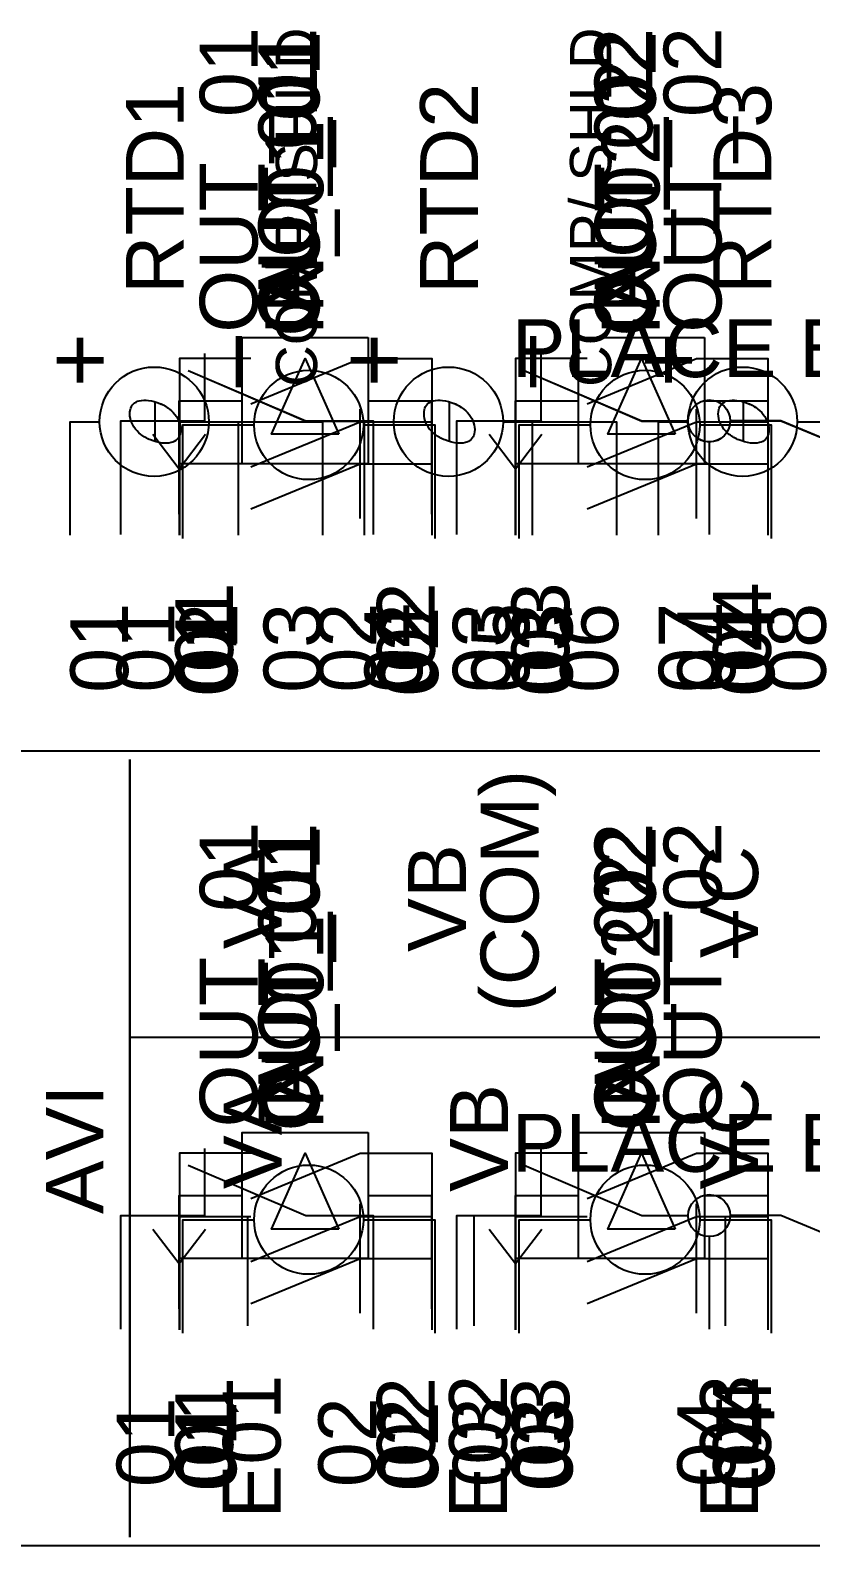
# Model space of a CAD drawing. Extents: x 0.5 to 23.7, y 0.2 to 17.2.
# Drawn here: x 9.594 to 10.523, y 3.487 to 5.289 of the extents above; entities that cross this region are included whole.
import ezdxf

# ---------------------------------------------------------------- set-up
doc = ezdxf.new("R2010")
doc.units = 0
doc.header["$MEASUREMENT"] = 0
for name, color, linetype in [('2_01__0-__EMPTY', 7, 'CONTINUOUS'), ('2_02__B-___3__DI___4__DO__', 7, 'CONTINUOUS'), ('2_03__1-___4__DI___4__DO__', 7, 'CONTINUOUS'), ('2_04__C-___4__DI___4__DO__', 7, 'CONTINUOUS'), ('2_05__6-___4__AI____4__AO', 7, 'CONTINUOUS'), ('2_06__9-___10__RTD_INPUTS', 7, 'CONTINUOUS'), ('2_07__3-___8__DI', 7, 'CONTINUOUS'), ('2_08__D-___4__DI___3__DO__', 7, 'CONTINUOUS'), ('3_01__0-__EMPTY', 7, 'CONTINUOUS'), ('3_02__B-___3__DI___4__DO__', 7, 'CONTINUOUS'), ('3_03__1-___4__DI___4__DO__', 7, 'CONTINUOUS'), ('3_04__C-___4__DI___4__DO__', 7, 'CONTINUOUS'), ('3_05__6-___4__AI____4__AO', 7, 'CONTINUOUS'), ('3_06__3-___8__DI', 7, 'CONTINUOUS'), ('3_07__D-___4__DI___3__DO__', 7, 'CONTINUOUS'), ('4_01__0-_A-__EMPTY____1__A', 7, 'CONTINUOUS'), ('4_02__B-_A-___3__DI___4__D', 7, 'CONTINUOUS'), ('4_03__1-_A-___4__DI___4__D', 7, 'CONTINUOUS'), ('4_04__C-_A-___4__DI___4__D', 7, 'CONTINUOUS'), ('4_05__6-_A-___4__AI____4__', 7, 'CONTINUOUS'), ('4_06__9-_A-___10__RTD_INPU', 7, 'CONTINUOUS'), ('4_07__3-_A-___8__DI____1__', 7, 'CONTINUOUS'), ('4_08__D-_A-___4__DI___3__D', 7, 'CONTINUOUS'), ('4_09__0-_7-__EMPTY____1__A', 7, 'CONTINUOUS'), ('4_10__B-_7-___3__DI___4__D', 7, 'CONTINUOUS'), ('4_11__1-_7-___4__DI___4__D', 7, 'CONTINUOUS'), ('4_12__C-_7-___4__DI___4__D', 7, 'CONTINUOUS'), ('4_13__6-_7-___4__AI____4__', 7, 'CONTINUOUS'), ('4_14__9-_7-___10__RTD_INPU', 7, 'CONTINUOUS'), ('4_15__3-_7-___8__DI____1__', 7, 'CONTINUOUS'), ('4_16__D-_7-___4__DI___3__D', 7, 'CONTINUOUS'), ('6_00____DWG', 7, 'CONTINUOUS')]:
    doc.layers.add(name, color=color, linetype=linetype)
doc.styles.add('ARIAL', font='arial.ttf')

msp = doc.modelspace()

# ---------------------------------------------------------------- linework, layer by layer
at = {"layer": '2_02__B-___3__DI___4__DO__'}
for points in [[(9.7717, 4.6884), (9.7717, 4.8234), (9.8568, 4.8234)], [(9.8568, 4.7697), (9.9868, 4.8234), (10.0718, 4.8234), (10.0718, 4.6884)], [(10.1716, 4.6884), (10.1716, 4.8234), (10.2567, 4.8234)], [(10.2568, 4.7697), (10.3868, 4.8234), (10.4718, 4.8234), (10.4718, 4.6884)]]:
    msp.add_lwpolyline(points, dxfattribs=at)
at = {"layer": '2_03__1-___4__DI___4__DO__'}
for points in [[(9.7717, 4.6884), (9.7717, 4.8234), (9.8568, 4.8234)], [(9.8568, 4.7697), (9.9868, 4.8234), (10.0718, 4.8234), (10.0718, 4.6884)], [(10.1716, 4.6884), (10.1716, 4.8234), (10.2567, 4.8234)], [(10.2568, 4.7697), (10.3868, 4.8234), (10.4718, 4.8234), (10.4718, 4.6884)]]:
    msp.add_lwpolyline(points, dxfattribs=at)
at = {"layer": '2_04__C-___4__DI___4__DO__'}
for points in [[(9.8568, 4.8984), (9.7717, 4.8984), (9.7717, 4.6884)], [(9.8568, 4.8448), (9.9868, 4.8984), (10.0718, 4.8984), (10.0718, 4.7734)], [(10.2567, 4.8984), (10.1716, 4.8984), (10.1716, 4.6884)], [(10.2568, 4.8448), (10.3868, 4.8984), (10.4717, 4.8984), (10.4717, 4.7734)], [(9.9867, 4.7084), (9.9867, 4.8384)], [(10.3867, 4.7084), (10.3867, 4.8384)], [(9.8568, 4.7734), (9.7717, 4.7734)], [(9.8568, 4.7198), (9.9868, 4.7734), (10.0718, 4.7734), (10.0718, 4.6884)], [(10.2567, 4.7734), (10.1716, 4.7734)], [(10.2568, 4.7198), (10.3868, 4.7734), (10.4717, 4.7734), (10.4717, 4.6884)]]:
    msp.add_lwpolyline(points, dxfattribs=at)
at = {"layer": '2_05__6-___4__AI____4__AO'}
for points in [[(9.9964, 4.9234), (9.9964, 4.7734), (9.8464, 4.7734), (9.8464, 4.9234), (9.9964, 4.9234)], [(10.3965, 4.9234), (10.3965, 4.7734), (10.2465, 4.7734), (10.2465, 4.9234), (10.3965, 4.9234)], [(9.9614, 4.8084), (9.8814, 4.8084), (9.9214, 4.8984), (9.9614, 4.8084)], [(10.3615, 4.8084), (10.2815, 4.8084), (10.3215, 4.8984), (10.3615, 4.8084)], [(9.7714, 4.7134), (9.7713, 4.8484), (9.8464, 4.8484)], [(9.9965, 4.8484), (10.0716, 4.8484), (10.0716, 4.7134)], [(10.1714, 4.7134), (10.1714, 4.8484), (10.2465, 4.8484)], [(10.3965, 4.8484), (10.4716, 4.8484), (10.4716, 4.7134)], [(9.7401, 4.8084), (9.7714, 4.7672), (9.8026, 4.8084)], [(10.1402, 4.8084), (10.1714, 4.7672), (10.2027, 4.8084)]]:
    msp.add_lwpolyline(points, dxfattribs=at)
at = {"layer": '2_06__9-___10__RTD_INPUTS'}
for points in [[(9.7133, 4.8378, -0.142809), (9.7169, 4.8445, -0.133591), (9.7238, 4.8482, -0.092808), (9.7348, 4.8487, -0.064862), (9.7484, 4.8451, -0.069413), (9.76, 4.8384, -0.080606), (9.7681, 4.8296, -0.095091), (9.7724, 4.8194, -0.105199), (9.7724, 4.8088, -0.143025), (9.7688, 4.8022, -0.13326), (9.7619, 4.7985, -0.092572), (9.751, 4.798, -0.064853), (9.7373, 4.8017, -0.069271), (9.7258, 4.8083, -0.080417), (9.7176, 4.8171, -0.095121), (9.7133, 4.8273, -0.105163)], [(10.0633, 4.8378, -0.142809), (10.0669, 4.8445, -0.133591), (10.0738, 4.8482, -0.092808), (10.0848, 4.8487, -0.064862), (10.0984, 4.8451, -0.069413), (10.11, 4.8384, -0.080606), (10.1181, 4.8296, -0.095091), (10.1224, 4.8194, -0.105199), (10.1224, 4.8088, -0.143025), (10.1188, 4.8022, -0.13326), (10.1119, 4.7985, -0.092572), (10.101, 4.798, -0.064853), (10.0873, 4.8017, -0.069271), (10.0758, 4.8083, -0.080417), (10.0676, 4.8171, -0.095121), (10.0633, 4.8273, -0.105163)], [(10.4133, 4.8378, -0.142809), (10.4169, 4.8445, -0.133591), (10.4238, 4.8482, -0.092808), (10.4348, 4.8487, -0.064862), (10.4484, 4.8451, -0.069413), (10.46, 4.8384, -0.080606), (10.4681, 4.8296, -0.095091), (10.4724, 4.8194, -0.105199), (10.4724, 4.8088, -0.143025), (10.4688, 4.8022, -0.13326), (10.4619, 4.7985, -0.092572), (10.451, 4.798, -0.064853), (10.4373, 4.8017, -0.069271), (10.4258, 4.8083, -0.080417), (10.4176, 4.8171, -0.095121), (10.4133, 4.8273, -0.105163)]]:
    msp.add_lwpolyline(points, format="xyb", close=True, dxfattribs=at)
for points in [[(9.7429, 4.7997), (9.7429, 4.847)], [(10.0929, 4.7997), (10.0929, 4.847)], [(10.4429, 4.7997), (10.4429, 4.847)], [(9.6418, 4.6884), (9.6418, 4.8234), (9.6767, 4.8234)], [(9.8067, 4.8234), (9.9418, 4.8234), (9.9418, 4.6884)], [(9.8418, 4.6884), (9.8418, 4.8234)], [(9.9918, 4.6885), (9.9918, 4.8234), (10.0268, 4.8234)], [(10.1567, 4.8234), (10.2918, 4.8234), (10.2918, 4.6885)], [(10.1918, 4.6885), (10.1918, 4.8234)], [(10.3418, 4.6884), (10.3418, 4.8234), (10.3768, 4.8234)], [(10.5067, 4.8234), (10.6418, 4.8234), (10.6418, 4.6884)]]:
    msp.add_lwpolyline(points, dxfattribs=at)
for centre in [(9.7417, 4.8234), (10.0917, 4.8234), (10.4417, 4.8234)]:
    msp.add_circle(centre, 0.065, dxfattribs=at)
at = {"layer": '2_07__3-___8__DI'}
for points in [[(9.7756, 4.6845), (9.7756, 4.8195), (9.8606, 4.8195)], [(9.9906, 4.8195), (10.0756, 4.8195), (10.0756, 4.6845)], [(10.1757, 4.6845), (10.1757, 4.8195), (10.2607, 4.8195)], [(10.3907, 4.8195), (10.4757, 4.8195), (10.4757, 4.6845)]]:
    msp.add_lwpolyline(points, dxfattribs=at)
for centre in [(9.9256, 4.8195), (10.3257, 4.8195)]:
    msp.add_circle(centre, 0.065, dxfattribs=at)
at = {"layer": '2_08__D-___4__DI___3__DO__'}
for points in [[(9.702, 4.6893), (9.702, 4.8243), (9.702, 4.8243), (9.802, 4.8243), (9.802, 4.9043)], [(10.1019, 4.6893), (10.1019, 4.8243), (10.202, 4.8243), (10.202, 4.8243), (10.202, 4.9043)], [(9.782, 4.8843), (9.922, 4.8243), (10.0021, 4.8243), (10.0021, 4.6893)], [(10.182, 4.8843), (10.322, 4.8243), (10.3771, 4.8243)], [(10.617, 4.7706), (10.487, 4.8243), (10.427, 4.8243)], [(10.402, 4.7993), (10.402, 4.6893)]]:
    msp.add_lwpolyline(points, dxfattribs=at)
msp.add_circle((10.402, 4.8243), 0.025, dxfattribs=at)
at = {"layer": '3_02__B-___3__DI___4__DO__'}
for points in [[(9.7717, 3.7434), (9.7717, 3.8784), (9.8568, 3.8784)], [(9.8568, 3.8247), (9.9868, 3.8784), (10.0718, 3.8784), (10.0718, 3.7434)], [(10.1716, 3.7434), (10.1716, 3.8784), (10.2567, 3.8784)], [(10.2568, 3.8247), (10.3868, 3.8784), (10.4718, 3.8784), (10.4718, 3.7434)]]:
    msp.add_lwpolyline(points, dxfattribs=at)
at = {"layer": '3_03__1-___4__DI___4__DO__'}
for points in [[(9.7717, 3.7434), (9.7717, 3.8784), (9.8568, 3.8784)], [(9.8568, 3.8247), (9.9868, 3.8784), (10.0718, 3.8784), (10.0718, 3.7434)], [(10.1716, 3.7434), (10.1716, 3.8784), (10.2567, 3.8784)], [(10.2568, 3.8247), (10.3868, 3.8784), (10.4718, 3.8784), (10.4718, 3.7434)]]:
    msp.add_lwpolyline(points, dxfattribs=at)
at = {"layer": '3_04__C-___4__DI___4__DO__'}
for points in [[(9.8568, 3.9534), (9.7717, 3.9534), (9.7717, 3.7434)], [(9.8568, 3.8998), (9.9868, 3.9534), (10.0718, 3.9534), (10.0718, 3.8284)], [(10.2567, 3.9534), (10.1716, 3.9534), (10.1716, 3.7434)], [(10.2568, 3.8998), (10.3868, 3.9534), (10.4717, 3.9534), (10.4717, 3.8284)], [(9.9867, 3.7634), (9.9867, 3.8934)], [(10.3867, 3.7634), (10.3867, 3.8934)], [(9.8568, 3.8284), (9.7717, 3.8284)], [(9.8568, 3.7747), (9.9868, 3.8284), (10.0718, 3.8284), (10.0718, 3.7434)], [(10.2567, 3.8284), (10.1716, 3.8284)], [(10.2568, 3.7747), (10.3868, 3.8284), (10.4717, 3.8284), (10.4717, 3.7434)]]:
    msp.add_lwpolyline(points, dxfattribs=at)
at = {"layer": '3_05__6-___4__AI____4__AO'}
for points in [[(9.9964, 3.9783), (9.9964, 3.8284), (9.8464, 3.8284), (9.8464, 3.9783), (9.9964, 3.9783)], [(10.3965, 3.9783), (10.3965, 3.8284), (10.2465, 3.8284), (10.2465, 3.9783), (10.3965, 3.9783)], [(9.9614, 3.8634), (9.8814, 3.8634), (9.9214, 3.9534), (9.9614, 3.8634)], [(10.3615, 3.8634), (10.2815, 3.8634), (10.3215, 3.9534), (10.3615, 3.8634)], [(9.7714, 3.7684), (9.7713, 3.9034), (9.8464, 3.9034)], [(9.9965, 3.9034), (10.0716, 3.9034), (10.0716, 3.7684)], [(10.1714, 3.7684), (10.1714, 3.9034), (10.2465, 3.9034)], [(10.3965, 3.9034), (10.4716, 3.9034), (10.4716, 3.7684)], [(9.7401, 3.8634), (9.7714, 3.8222), (9.8026, 3.8634)], [(10.1402, 3.8634), (10.1714, 3.8222), (10.2027, 3.8634)]]:
    msp.add_lwpolyline(points, dxfattribs=at)
at = {"layer": '3_06__3-___8__DI'}
for points in [[(9.7756, 3.7395), (9.7756, 3.8745), (9.8606, 3.8745)], [(9.9906, 3.8745), (10.0756, 3.8745), (10.0756, 3.7395)], [(10.1757, 3.7395), (10.1757, 3.8745), (10.2607, 3.8745)], [(10.3907, 3.8745), (10.4757, 3.8745), (10.4757, 3.7395)]]:
    msp.add_lwpolyline(points, dxfattribs=at)
for centre in [(9.9256, 3.8745), (10.3257, 3.8745)]:
    msp.add_circle(centre, 0.065, dxfattribs=at)
at = {"layer": '3_07__D-___4__DI___3__DO__'}
for points in [[(9.702, 3.7443), (9.702, 3.8793), (9.702, 3.8793), (9.802, 3.8793), (9.802, 3.9593)], [(10.1019, 3.7443), (10.1019, 3.8793), (10.202, 3.8793), (10.202, 3.8793), (10.202, 3.9593)], [(9.782, 3.9393), (9.922, 3.8793), (10.0021, 3.8793), (10.0021, 3.7443)], [(10.182, 3.9393), (10.322, 3.8793), (10.3771, 3.8793)], [(10.617, 3.8256), (10.487, 3.8793), (10.427, 3.8793)], [(10.402, 3.8543), (10.402, 3.7443)]]:
    msp.add_lwpolyline(points, dxfattribs=at)
msp.add_circle((10.402, 3.8793), 0.025, dxfattribs=at)
at = {"layer": '4_02__B-_A-___3__DI___4__D'}
for points in [[(9.7717, 4.6884), (9.7717, 4.8234), (9.8568, 4.8234)], [(9.8568, 4.7697), (9.9868, 4.8234), (10.0718, 4.8234), (10.0718, 4.6884)], [(10.1716, 4.6884), (10.1716, 4.8234), (10.2567, 4.8234)], [(10.2568, 4.7697), (10.3868, 4.8234), (10.4718, 4.8234), (10.4718, 4.6884)]]:
    msp.add_lwpolyline(points, dxfattribs=at)
at = {"layer": '4_03__1-_A-___4__DI___4__D'}
for points in [[(9.7717, 4.6884), (9.7717, 4.8234), (9.8568, 4.8234)], [(9.8568, 4.7697), (9.9868, 4.8234), (10.0718, 4.8234), (10.0718, 4.6884)], [(10.1716, 4.6884), (10.1716, 4.8234), (10.2567, 4.8234)], [(10.2568, 4.7697), (10.3868, 4.8234), (10.4718, 4.8234), (10.4718, 4.6884)]]:
    msp.add_lwpolyline(points, dxfattribs=at)
at = {"layer": '4_04__C-_A-___4__DI___4__D'}
for points in [[(9.8568, 4.8984), (9.7717, 4.8984), (9.7717, 4.6884)], [(9.8568, 4.8448), (9.9868, 4.8984), (10.0718, 4.8984), (10.0718, 4.7734)], [(10.2567, 4.8984), (10.1716, 4.8984), (10.1716, 4.6884)], [(10.2568, 4.8448), (10.3868, 4.8984), (10.4717, 4.8984), (10.4717, 4.7734)], [(9.9867, 4.7084), (9.9867, 4.8384)], [(10.3867, 4.7084), (10.3867, 4.8384)], [(9.8568, 4.7734), (9.7717, 4.7734)], [(9.8568, 4.7197), (9.9868, 4.7734), (10.0718, 4.7734), (10.0718, 4.6884)], [(10.2567, 4.7734), (10.1716, 4.7734)], [(10.2568, 4.7197), (10.3868, 4.7734), (10.4717, 4.7734), (10.4717, 4.6884)]]:
    msp.add_lwpolyline(points, dxfattribs=at)
at = {"layer": '4_05__6-_A-___4__AI____4__'}
for points in [[(9.9964, 4.9234), (9.9964, 4.7734), (9.8464, 4.7734), (9.8464, 4.9234), (9.9964, 4.9234)], [(10.3965, 4.9234), (10.3965, 4.7734), (10.2465, 4.7734), (10.2465, 4.9234), (10.3965, 4.9234)], [(9.9614, 4.8084), (9.8814, 4.8084), (9.9214, 4.8984), (9.9614, 4.8084)], [(10.3615, 4.8084), (10.2815, 4.8084), (10.3215, 4.8984), (10.3615, 4.8084)], [(9.7714, 4.7134), (9.7713, 4.8484), (9.8464, 4.8484)], [(9.9965, 4.8484), (10.0716, 4.8484), (10.0716, 4.7134)], [(10.1714, 4.7134), (10.1714, 4.8484), (10.2465, 4.8484)], [(10.3965, 4.8484), (10.4716, 4.8484), (10.4716, 4.7134)], [(9.7401, 4.8084), (9.7714, 4.7672), (9.8026, 4.8084)], [(10.1402, 4.8084), (10.1714, 4.7672), (10.2027, 4.8084)]]:
    msp.add_lwpolyline(points, dxfattribs=at)
at = {"layer": '4_06__9-_A-___10__RTD_INPU'}
for points in [[(9.7133, 4.8378, -0.142809), (9.7169, 4.8445, -0.133591), (9.7238, 4.8482, -0.092808), (9.7348, 4.8487, -0.064862), (9.7484, 4.845, -0.069413), (9.76, 4.8384, -0.080606), (9.7681, 4.8296, -0.095091), (9.7724, 4.8194, -0.105199), (9.7724, 4.8088, -0.143025), (9.7688, 4.8022, -0.13326), (9.7619, 4.7985, -0.092572), (9.751, 4.798, -0.064853), (9.7373, 4.8017, -0.069271), (9.7258, 4.8083, -0.080417), (9.7176, 4.8171, -0.095121), (9.7133, 4.8273, -0.105163)], [(10.0633, 4.8378, -0.142809), (10.0669, 4.8445, -0.133591), (10.0738, 4.8482, -0.092808), (10.0848, 4.8487, -0.064862), (10.0984, 4.845, -0.069413), (10.11, 4.8384, -0.080606), (10.1181, 4.8296, -0.095091), (10.1224, 4.8194, -0.105199), (10.1224, 4.8088, -0.143025), (10.1188, 4.8022, -0.13326), (10.1119, 4.7985, -0.092572), (10.101, 4.798, -0.064853), (10.0873, 4.8017, -0.069271), (10.0758, 4.8083, -0.080417), (10.0676, 4.8171, -0.095121), (10.0633, 4.8273, -0.105163)], [(10.4133, 4.8378, -0.142809), (10.4169, 4.8445, -0.133591), (10.4238, 4.8482, -0.092808), (10.4348, 4.8487, -0.064862), (10.4484, 4.845, -0.069413), (10.46, 4.8384, -0.080606), (10.4681, 4.8296, -0.095091), (10.4724, 4.8194, -0.105199), (10.4724, 4.8088, -0.143025), (10.4688, 4.8022, -0.13326), (10.4619, 4.7985, -0.092572), (10.451, 4.798, -0.064853), (10.4373, 4.8017, -0.069271), (10.4258, 4.8083, -0.080417), (10.4176, 4.8171, -0.095121), (10.4133, 4.8273, -0.105163)]]:
    msp.add_lwpolyline(points, format="xyb", close=True, dxfattribs=at)
for points in [[(9.7429, 4.7997), (9.7429, 4.847)], [(10.0929, 4.7997), (10.0929, 4.847)], [(10.4429, 4.7997), (10.4429, 4.847)], [(9.6418, 4.6884), (9.6418, 4.8234), (9.6767, 4.8234)], [(9.8067, 4.8234), (9.9418, 4.8234), (9.9418, 4.6884)], [(9.8418, 4.6884), (9.8418, 4.8234)], [(9.9918, 4.6885), (9.9918, 4.8234), (10.0268, 4.8234)], [(10.1567, 4.8234), (10.2918, 4.8234), (10.2918, 4.6885)], [(10.1918, 4.6885), (10.1918, 4.8234)], [(10.3418, 4.6884), (10.3418, 4.8234), (10.3768, 4.8234)], [(10.5067, 4.8234), (10.6418, 4.8234), (10.6418, 4.6884)]]:
    msp.add_lwpolyline(points, dxfattribs=at)
for centre in [(9.7417, 4.8234), (10.0917, 4.8234), (10.4417, 4.8234)]:
    msp.add_circle(centre, 0.065, dxfattribs=at)
at = {"layer": '4_07__3-_A-___8__DI____1__'}
for points in [[(9.7756, 4.6845), (9.7756, 4.8195), (9.8606, 4.8195)], [(9.9906, 4.8195), (10.0756, 4.8195), (10.0756, 4.6845)], [(10.1757, 4.6845), (10.1757, 4.8195), (10.2607, 4.8195)], [(10.3907, 4.8195), (10.4757, 4.8195), (10.4757, 4.6845)]]:
    msp.add_lwpolyline(points, dxfattribs=at)
for centre in [(9.9256, 4.8195), (10.3257, 4.8195)]:
    msp.add_circle(centre, 0.065, dxfattribs=at)
at = {"layer": '4_08__D-_A-___4__DI___3__D'}
for points in [[(9.702, 4.6892), (9.702, 4.8243), (9.702, 4.8243), (9.802, 4.8243), (9.802, 4.9043)], [(10.1019, 4.6892), (10.1019, 4.8243), (10.202, 4.8243), (10.202, 4.8243), (10.202, 4.9043)], [(9.782, 4.8843), (9.922, 4.8243), (10.0021, 4.8243), (10.0021, 4.6893)], [(10.182, 4.8843), (10.322, 4.8243), (10.3771, 4.8243)], [(10.617, 4.7706), (10.487, 4.8243), (10.427, 4.8243)], [(10.402, 4.7993), (10.402, 4.6893)]]:
    msp.add_lwpolyline(points, dxfattribs=at)
msp.add_circle((10.402, 4.8243), 0.025, dxfattribs=at)
at = {"layer": '4_09__0-_7-__EMPTY____1__A'}
for points in [[(9.7129, 3.4968), (9.7129, 4.4218)], [(9.7129, 4.0914), (11.1171, 4.0914)], [(9.8532, 3.7484), (9.8532, 3.8784)], [(10.1225, 3.7484), (10.1225, 3.8784)], [(10.4212, 3.7484), (10.4212, 3.8784)]]:
    msp.add_lwpolyline(points, dxfattribs=at)
at = {"layer": '4_10__B-_7-___3__DI___4__D'}
for points in [[(9.7717, 4.6884), (9.7717, 4.8234), (9.8568, 4.8234)], [(9.8568, 4.7697), (9.9868, 4.8234), (10.0718, 4.8234), (10.0718, 4.6884)], [(10.1716, 4.6884), (10.1716, 4.8234), (10.2567, 4.8234)], [(10.2568, 4.7697), (10.3868, 4.8234), (10.4718, 4.8234), (10.4718, 4.6884)], [(9.7129, 3.4968), (9.7129, 4.4218)], [(9.7129, 4.0914), (11.1171, 4.0914)], [(9.8532, 3.7484), (9.8532, 3.8784)], [(10.1225, 3.7484), (10.1225, 3.8784)], [(10.4212, 3.7484), (10.4212, 3.8784)]]:
    msp.add_lwpolyline(points, dxfattribs=at)
at = {"layer": '4_11__1-_7-___4__DI___4__D'}
for points in [[(9.7717, 4.6884), (9.7717, 4.8234), (9.8568, 4.8234)], [(9.8568, 4.7697), (9.9868, 4.8234), (10.0718, 4.8234), (10.0718, 4.6884)], [(10.1716, 4.6884), (10.1716, 4.8234), (10.2567, 4.8234)], [(10.2568, 4.7697), (10.3868, 4.8234), (10.4718, 4.8234), (10.4718, 4.6884)], [(9.7129, 3.4968), (9.7129, 4.4218)], [(9.7129, 4.0914), (11.1171, 4.0914)], [(9.8532, 3.7484), (9.8532, 3.8784)], [(10.1225, 3.7484), (10.1225, 3.8784)], [(10.4212, 3.7484), (10.4212, 3.8784)]]:
    msp.add_lwpolyline(points, dxfattribs=at)
at = {"layer": '4_12__C-_7-___4__DI___4__D'}
for points in [[(9.8568, 4.8984), (9.7717, 4.8984), (9.7717, 4.6884)], [(9.8568, 4.8448), (9.9868, 4.8984), (10.0718, 4.8984), (10.0718, 4.7734)], [(10.2567, 4.8984), (10.1716, 4.8984), (10.1716, 4.6884)], [(10.2568, 4.8448), (10.3868, 4.8984), (10.4717, 4.8984), (10.4717, 4.7734)], [(9.9867, 4.7084), (9.9867, 4.8384)], [(10.3867, 4.7084), (10.3867, 4.8384)], [(9.8568, 4.7734), (9.7717, 4.7734)], [(9.8568, 4.7198), (9.9868, 4.7734), (10.0718, 4.7734), (10.0718, 4.6884)], [(10.2567, 4.7734), (10.1716, 4.7734)], [(10.2568, 4.7198), (10.3868, 4.7734), (10.4717, 4.7734), (10.4717, 4.6884)], [(9.713, 3.4968), (9.713, 4.4218)], [(9.713, 4.0914), (11.1171, 4.0914)], [(9.8532, 3.7484), (9.8532, 3.8784)], [(10.1225, 3.7484), (10.1225, 3.8784)], [(10.4212, 3.7484), (10.4212, 3.8784)]]:
    msp.add_lwpolyline(points, dxfattribs=at)
at = {"layer": '4_13__6-_7-___4__AI____4__'}
for points in [[(9.9964, 4.9234), (9.9964, 4.7734), (9.8464, 4.7734), (9.8464, 4.9234), (9.9964, 4.9234)], [(10.3965, 4.9234), (10.3965, 4.7734), (10.2465, 4.7734), (10.2465, 4.9234), (10.3965, 4.9234)], [(9.9614, 4.8084), (9.8814, 4.8084), (9.9214, 4.8984), (9.9614, 4.8084)], [(10.3615, 4.8084), (10.2815, 4.8084), (10.3215, 4.8984), (10.3615, 4.8084)], [(9.7714, 4.7134), (9.7713, 4.8484), (9.8464, 4.8484)], [(9.9965, 4.8484), (10.0716, 4.8484), (10.0716, 4.7134)], [(10.1714, 4.7134), (10.1714, 4.8484), (10.2465, 4.8484)], [(10.3965, 4.8484), (10.4716, 4.8484), (10.4716, 4.7134)], [(9.7401, 4.8084), (9.7714, 4.7672), (9.8026, 4.8084)], [(10.1402, 4.8084), (10.1714, 4.7672), (10.2027, 4.8084)], [(9.7129, 3.4968), (9.7129, 4.4218)], [(9.7129, 4.0914), (11.1171, 4.0914)], [(9.8532, 3.7484), (9.8532, 3.8784)], [(10.1225, 3.7484), (10.1225, 3.8784)], [(10.4212, 3.7484), (10.4212, 3.8784)]]:
    msp.add_lwpolyline(points, dxfattribs=at)
at = {"layer": '4_14__9-_7-___10__RTD_INPU'}
for points in [[(9.7133, 4.8378, -0.142809), (9.7169, 4.8445, -0.133591), (9.7238, 4.8482, -0.092808), (9.7348, 4.8487, -0.064862), (9.7484, 4.8451, -0.069413), (9.76, 4.8384, -0.080606), (9.7681, 4.8296, -0.095091), (9.7724, 4.8194, -0.105199), (9.7724, 4.8088, -0.143025), (9.7688, 4.8022, -0.13326), (9.7619, 4.7985, -0.092572), (9.751, 4.798, -0.064853), (9.7373, 4.8017, -0.069271), (9.7258, 4.8083, -0.080417), (9.7176, 4.8171, -0.095121), (9.7133, 4.8273, -0.105163)], [(10.0633, 4.8378, -0.142809), (10.0669, 4.8445, -0.133591), (10.0738, 4.8482, -0.092808), (10.0848, 4.8487, -0.064862), (10.0984, 4.8451, -0.069413), (10.11, 4.8384, -0.080606), (10.1181, 4.8296, -0.095091), (10.1224, 4.8194, -0.105199), (10.1224, 4.8088, -0.143025), (10.1188, 4.8022, -0.13326), (10.1119, 4.7985, -0.092572), (10.101, 4.798, -0.064853), (10.0873, 4.8017, -0.069271), (10.0758, 4.8083, -0.080417), (10.0676, 4.8171, -0.095121), (10.0633, 4.8273, -0.105163)], [(10.4133, 4.8378, -0.142809), (10.4169, 4.8445, -0.133591), (10.4238, 4.8482, -0.092808), (10.4348, 4.8487, -0.064862), (10.4484, 4.8451, -0.069413), (10.46, 4.8384, -0.080606), (10.4681, 4.8296, -0.095091), (10.4724, 4.8194, -0.105199), (10.4724, 4.8088, -0.143025), (10.4688, 4.8022, -0.13326), (10.4619, 4.7985, -0.092572), (10.451, 4.798, -0.064853), (10.4373, 4.8017, -0.069271), (10.4258, 4.8083, -0.080417), (10.4176, 4.8171, -0.095121), (10.4133, 4.8273, -0.105163)]]:
    msp.add_lwpolyline(points, format="xyb", close=True, dxfattribs=at)
for points in [[(9.7429, 4.7997), (9.7429, 4.847)], [(10.0929, 4.7997), (10.0929, 4.847)], [(10.4429, 4.7997), (10.4429, 4.847)], [(9.6418, 4.6884), (9.6418, 4.8234), (9.6767, 4.8234)], [(9.8067, 4.8234), (9.9418, 4.8234), (9.9418, 4.6884)], [(9.8418, 4.6884), (9.8418, 4.8234)], [(9.9918, 4.6885), (9.9918, 4.8234), (10.0268, 4.8234)], [(10.1567, 4.8234), (10.2918, 4.8234), (10.2918, 4.6885)], [(10.1918, 4.6885), (10.1918, 4.8234)], [(10.3418, 4.6884), (10.3418, 4.8234), (10.3768, 4.8234)], [(10.5067, 4.8234), (10.6418, 4.8234), (10.6418, 4.6884)], [(9.713, 3.4968), (9.713, 4.4218)], [(9.713, 4.0914), (11.1171, 4.0914)], [(9.8532, 3.7484), (9.8532, 3.8784)], [(10.1225, 3.7484), (10.1225, 3.8784)], [(10.4212, 3.7484), (10.4212, 3.8784)]]:
    msp.add_lwpolyline(points, dxfattribs=at)
for centre in [(9.7417, 4.8234), (10.0917, 4.8234), (10.4417, 4.8234)]:
    msp.add_circle(centre, 0.065, dxfattribs=at)
at = {"layer": '4_15__3-_7-___8__DI____1__'}
for points in [[(9.7756, 4.6845), (9.7756, 4.8195), (9.8606, 4.8195)], [(9.9906, 4.8195), (10.0756, 4.8195), (10.0756, 4.6845)], [(10.1757, 4.6845), (10.1757, 4.8195), (10.2607, 4.8195)], [(10.3907, 4.8195), (10.4757, 4.8195), (10.4757, 4.6845)], [(9.7129, 3.4968), (9.7129, 4.4218)], [(9.7129, 4.0914), (11.1171, 4.0914)], [(9.8532, 3.7484), (9.8532, 3.8784)], [(10.1225, 3.7484), (10.1225, 3.8784)], [(10.4212, 3.7484), (10.4212, 3.8784)]]:
    msp.add_lwpolyline(points, dxfattribs=at)
for centre in [(9.9256, 4.8195), (10.3257, 4.8195)]:
    msp.add_circle(centre, 0.065, dxfattribs=at)
at = {"layer": '4_16__D-_7-___4__DI___3__D'}
for points in [[(9.702, 4.6892), (9.702, 4.8243), (9.702, 4.8243), (9.802, 4.8243), (9.802, 4.9042)], [(10.1019, 4.6892), (10.1019, 4.8243), (10.202, 4.8243), (10.202, 4.8242), (10.202, 4.9042)], [(9.782, 4.8843), (9.922, 4.8242), (10.0021, 4.8242), (10.0021, 4.6893)], [(10.182, 4.8843), (10.322, 4.8242), (10.3771, 4.8242)], [(10.617, 4.7706), (10.487, 4.8242), (10.427, 4.8242)], [(10.402, 4.7993), (10.402, 4.6893)], [(9.7129, 3.4968), (9.7129, 4.4218)], [(9.7129, 4.0914), (11.1171, 4.0914)], [(9.8532, 3.7484), (9.8532, 3.8784)], [(10.1225, 3.7484), (10.1225, 3.8784)], [(10.4212, 3.7484), (10.4212, 3.8784)]]:
    msp.add_lwpolyline(points, dxfattribs=at)
msp.add_circle((10.402, 4.8242), 0.025, dxfattribs=at)
at = {"layer": '6_00____DWG'}
for points in [[(13.2659, 4.4318), (9.396, 4.4318)], [(13.2659, 3.4868), (9.396, 3.4868)]]:
    msp.add_lwpolyline(points, dxfattribs=at)

# ---------------------------------------------------------------- texts
at = {"layer": '2_01__0-__EMPTY', "style": 'ARIAL'}
msp.add_text('PLACE EXPANSION CARD LABEL HERE', height=0.068833, dxfattribs=at).set_placement((10.1669, 4.8764))
at = {"layer": '2_02__B-___3__DI___4__DO__', "style": 'ARIAL'}
for s, p in [('OUT_01', (9.9344, 4.9284)), ('OUT_02', (10.3344, 4.9284)), ('01', (9.8355, 4.5005)), ('02', (10.0755, 4.5005)), ('03', (10.2355, 4.5005)), ('04', (10.4755, 4.5005))]:
    msp.add_text(s, height=0.06883, rotation=90, dxfattribs=at).set_placement(p)
at = {"layer": '2_03__1-___4__DI___4__DO__', "style": 'ARIAL'}
for s, p in [('OUT_01', (9.9344, 4.9284)), ('OUT_02', (10.3344, 4.9284)), ('01', (9.8355, 4.5005)), ('02', (10.0755, 4.5005)), ('03', (10.2355, 4.5005)), ('04', (10.4755, 4.5005))]:
    msp.add_text(s, height=0.06883, rotation=90, dxfattribs=at).set_placement(p)
at = {"layer": '2_04__C-___4__DI___4__DO__', "style": 'ARIAL'}
for s, p in [('OUT_01', (9.9384, 4.9246)), ('OUT_02', (10.3384, 4.9246)), ('01', (9.8395, 4.4967)), ('02', (10.0795, 4.4967)), ('03', (10.2395, 4.4967)), ('04', (10.4795, 4.4967))]:
    msp.add_text(s, height=0.06883, rotation=90, dxfattribs=at).set_placement(p)
at = {"layer": '2_05__6-___4__AI____4__AO', "style": 'ARIAL'}
for s, p in [('AO_01', (9.9345, 4.9542)), ('AO_02', (10.3344, 4.9542)), ('01', (9.8355, 4.5254)), ('02', (10.0755, 4.5254)), ('03', (10.2355, 4.5254)), ('04', (10.4755, 4.5254))]:
    msp.add_text(s, height=0.06883, rotation=90, dxfattribs=at).set_placement(p)
at = {"layer": '2_06__9-___10__RTD_INPUTS', "style": 'ARIAL'}
for s, height, p in [('COMP/ SHLD', 0.04917, (9.9355, 4.8647)), ('COMP/ SHLD', 0.04917, (10.2855, 4.8647)), ('RTD1', 0.06883, (9.7769, 4.9752)), ('RTD2', 0.06883, (10.1269, 4.9752)), ('RTD3', 0.06883, (10.4758, 4.9752)), ('+', 0.0787, (9.6915, 4.8644)), ('–', 0.0787, (9.8715, 4.8642)), ('+', 0.0787, (10.0415, 4.8644)), ('–', 0.0787, (10.2215, 4.8642)), ('+', 0.0787, (10.3915, 4.8644)), ('01', 0.06883, (9.7107, 4.501)), ('02', 0.06883, (9.8407, 4.501)), ('03', 0.06883, (9.9407, 4.501)), ('04', 0.06883, (10.0607, 4.501)), ('05', 0.06883, (10.188, 4.501)), ('06', 0.06883, (10.2936, 4.501)), ('07', 0.06883, (10.4107, 4.501)), ('08', 0.06883, (10.5407, 4.501))]:
    msp.add_text(s, height=height, rotation=90, dxfattribs=at).set_placement(p)
at = {"layer": '2_07__3-___8__DI', "style": 'ARIAL'}
for s, p in [('IN_01', (9.9429, 4.9254)), ('IN_02', (10.3429, 4.9254)), ('01', (9.8394, 4.4966)), ('02', (10.0794, 4.4966)), ('03', (10.2393, 4.4966)), ('04', (10.4794, 4.4966))]:
    msp.add_text(s, height=0.06883, rotation=90, dxfattribs=at).set_placement(p)
at = {"layer": '2_08__D-___4__DI___3__DO__', "style": 'ARIAL'}
for s, p in [('OUT_01', (9.8647, 4.9292)), ('OUT_02', (10.4166, 4.9292)), ('01', (9.7658, 4.5013)), ('02', (10.0058, 4.5013)), ('03', (10.1658, 4.5013)), ('04', (10.4329, 4.5013))]:
    msp.add_text(s, height=0.06883, rotation=90, dxfattribs=at).set_placement(p)
at = {"layer": '3_01__0-__EMPTY', "style": 'ARIAL'}
msp.add_text('PLACE EXPANSION CARD LABEL HERE', height=0.068833, dxfattribs=at).set_placement((10.1669, 3.9314))
at = {"layer": '3_02__B-___3__DI___4__DO__', "style": 'ARIAL'}
for s, p in [('OUT_01', (9.9344, 3.9833)), ('OUT_02', (10.3344, 3.9833)), ('03', (10.2355, 3.5555)), ('04', (10.4755, 3.5555)), ('01', (9.8355, 3.5555)), ('02', (10.0755, 3.5555))]:
    msp.add_text(s, height=0.06883, rotation=90, dxfattribs=at).set_placement(p)
at = {"layer": '3_03__1-___4__DI___4__DO__', "style": 'ARIAL'}
for s, p in [('OUT_01', (9.9344, 3.9833)), ('OUT_02', (10.3344, 3.9833)), ('03', (10.2355, 3.5555)), ('04', (10.4755, 3.5555)), ('01', (9.8355, 3.5555)), ('02', (10.0755, 3.5555))]:
    msp.add_text(s, height=0.06883, rotation=90, dxfattribs=at).set_placement(p)
at = {"layer": '3_04__C-___4__DI___4__DO__', "style": 'ARIAL'}
for s, p in [('OUT_01', (9.9384, 3.9795)), ('OUT_02', (10.3384, 3.9795)), ('01', (9.8395, 3.5517)), ('02', (10.0795, 3.5517)), ('03', (10.2395, 3.5517)), ('04', (10.4795, 3.5517))]:
    msp.add_text(s, height=0.06883, rotation=90, dxfattribs=at).set_placement(p)
at = {"layer": '3_05__6-___4__AI____4__AO', "style": 'ARIAL'}
for s, p in [('AO_01', (9.9345, 4.0092)), ('AO_02', (10.3344, 4.0092)), ('01', (9.8355, 3.5804)), ('02', (10.0755, 3.5804)), ('03', (10.2355, 3.5804)), ('04', (10.4755, 3.5804))]:
    msp.add_text(s, height=0.06883, rotation=90, dxfattribs=at).set_placement(p)
at = {"layer": '3_06__3-___8__DI', "style": 'ARIAL'}
for s, p in [('IN_01', (9.9429, 3.9804)), ('IN_02', (10.3429, 3.9804)), ('01', (9.8394, 3.5515)), ('02', (10.0794, 3.5515)), ('03', (10.2393, 3.5515)), ('04', (10.4794, 3.5515))]:
    msp.add_text(s, height=0.06883, rotation=90, dxfattribs=at).set_placement(p)
at = {"layer": '3_07__D-___4__DI___3__DO__', "style": 'ARIAL'}
for s, p in [('OUT_01', (9.8647, 3.9842)), ('OUT_02', (10.4166, 3.9842)), ('01', (9.7658, 3.5564)), ('02', (10.0058, 3.5564)), ('03', (10.1658, 3.5564)), ('04', (10.4329, 3.5564))]:
    msp.add_text(s, height=0.06883, rotation=90, dxfattribs=at).set_placement(p)
at = {"layer": '4_01__0-_A-__EMPTY____1__A', "style": 'ARIAL'}
msp.add_text('PLACE EXPANSION CARD LABEL HERE', height=0.068833, dxfattribs=at).set_placement((10.1669, 4.8764))
at = {"layer": '4_02__B-_A-___3__DI___4__D', "style": 'ARIAL'}
for s, p in [('OUT_01', (9.9344, 4.9283)), ('OUT_02', (10.3344, 4.9283)), ('01', (9.8355, 4.5005)), ('02', (10.0755, 4.5005)), ('03', (10.2355, 4.5005)), ('04', (10.4755, 4.5005))]:
    msp.add_text(s, height=0.06883, rotation=90, dxfattribs=at).set_placement(p)
at = {"layer": '4_03__1-_A-___4__DI___4__D', "style": 'ARIAL'}
for s, p in [('OUT_01', (9.9344, 4.9283)), ('OUT_02', (10.3344, 4.9283)), ('01', (9.8355, 4.5005)), ('02', (10.0755, 4.5005)), ('03', (10.2355, 4.5005)), ('04', (10.4755, 4.5005))]:
    msp.add_text(s, height=0.06883, rotation=90, dxfattribs=at).set_placement(p)
at = {"layer": '4_04__C-_A-___4__DI___4__D', "style": 'ARIAL'}
for s, p in [('OUT_01', (9.9384, 4.9245)), ('OUT_02', (10.3384, 4.9245)), ('01', (9.8395, 4.4967)), ('02', (10.0795, 4.4967)), ('03', (10.2395, 4.4967)), ('04', (10.4795, 4.4967))]:
    msp.add_text(s, height=0.06883, rotation=90, dxfattribs=at).set_placement(p)
at = {"layer": '4_05__6-_A-___4__AI____4__', "style": 'ARIAL'}
for s, p in [('AO_01', (9.9345, 4.9543)), ('AO_02', (10.3344, 4.9543)), ('01', (9.8355, 4.5254)), ('02', (10.0755, 4.5254)), ('03', (10.2355, 4.5254)), ('04', (10.4755, 4.5254))]:
    msp.add_text(s, height=0.06883, rotation=90, dxfattribs=at).set_placement(p)
at = {"layer": '4_06__9-_A-___10__RTD_INPU', "style": 'ARIAL'}
for s, height, p in [('COMP/ SHLD', 0.04917, (9.9355, 4.8647)), ('COMP/ SHLD', 0.04917, (10.2855, 4.8647)), ('RTD1', 0.06883, (9.7769, 4.9752)), ('RTD2', 0.06883, (10.1269, 4.9752)), ('RTD3', 0.06883, (10.4758, 4.9752)), ('+', 0.0787, (9.6915, 4.8644)), ('–', 0.0787, (9.8715, 4.8642)), ('+', 0.0787, (10.0415, 4.8644)), ('–', 0.0787, (10.2215, 4.8642)), ('+', 0.0787, (10.3915, 4.8644)), ('01', 0.06883, (9.7107, 4.501)), ('02', 0.06883, (9.8407, 4.501)), ('03', 0.06883, (9.9407, 4.501)), ('04', 0.06883, (10.0607, 4.501)), ('05', 0.06883, (10.188, 4.501)), ('06', 0.06883, (10.2936, 4.501)), ('07', 0.06883, (10.4107, 4.501)), ('08', 0.06883, (10.5407, 4.501))]:
    msp.add_text(s, height=height, rotation=90, dxfattribs=at).set_placement(p)
at = {"layer": '4_07__3-_A-___8__DI____1__', "style": 'ARIAL'}
for s, p in [('IN_01', (9.9429, 4.9254)), ('IN_02', (10.3429, 4.9254)), ('01', (9.8394, 4.4965)), ('02', (10.0794, 4.4965)), ('03', (10.2393, 4.4965)), ('04', (10.4794, 4.4965))]:
    msp.add_text(s, height=0.06883, rotation=90, dxfattribs=at).set_placement(p)
at = {"layer": '4_08__D-_A-___4__DI___3__D', "style": 'ARIAL'}
for s, p in [('OUT_01', (9.8647, 4.9292)), ('OUT_02', (10.4166, 4.9292)), ('01', (9.7658, 4.5013)), ('02', (10.0058, 4.5013)), ('03', (10.1658, 4.5013)), ('04', (10.4329, 4.5013))]:
    msp.add_text(s, height=0.06883, rotation=90, dxfattribs=at).set_placement(p)
at = {"layer": '4_09__0-_7-__EMPTY____1__A', "style": 'ARIAL'}
msp.add_text('PLACE EXPANSION CARD LABEL HERE', height=0.068833, dxfattribs=at).set_placement((10.1669, 4.8764))
for s, height, p in [('(COM)', 0.06883, (10.1989, 4.1211)), ('VA', 0.06883, (9.8932, 4.1961)), ('VB', 0.06883, (10.1125, 4.1928)), ('VC', 0.06883, (10.4601, 4.1855)), ('VA', 0.06883, (9.8932, 3.9108)), ('VC', 0.06883, (10.4601, 3.9102)), ('AVI', 0.06846, (9.6813, 3.8812)), ('VB', 0.06883, (10.1625, 3.9075)), ('E01', 0.06883, (9.8921, 3.519)), ('E02', 0.06883, (10.1614, 3.519)), ('E03', 0.06883, (10.4601, 3.519))]:
    msp.add_text(s, height=height, rotation=90, dxfattribs=at).set_placement(p)
at = {"layer": '4_10__B-_7-___3__DI___4__D', "style": 'ARIAL'}
for s, height, p in [('OUT_01', 0.06883, (9.9344, 4.9284)), ('OUT_02', 0.06883, (10.3344, 4.9284)), ('01', 0.06883, (9.8355, 4.5005)), ('02', 0.06883, (10.0755, 4.5005)), ('03', 0.06883, (10.2355, 4.5005)), ('04', 0.06883, (10.4755, 4.5005)), ('(COM)', 0.06883, (10.1989, 4.1211)), ('VA', 0.06883, (9.8932, 4.1961)), ('VB', 0.06883, (10.1125, 4.1928)), ('VC', 0.06883, (10.4601, 4.1855)), ('VA', 0.06883, (9.8932, 3.9108)), ('VC', 0.06883, (10.4601, 3.9102)), ('AVI', 0.06846, (9.6813, 3.8812)), ('VB', 0.06883, (10.1625, 3.9075)), ('E01', 0.06883, (9.8921, 3.519)), ('E02', 0.06883, (10.1614, 3.519)), ('E03', 0.06883, (10.4601, 3.519))]:
    msp.add_text(s, height=height, rotation=90, dxfattribs=at).set_placement(p)
at = {"layer": '4_11__1-_7-___4__DI___4__D', "style": 'ARIAL'}
for s, height, p in [('OUT_01', 0.06883, (9.9344, 4.9284)), ('OUT_02', 0.06883, (10.3344, 4.9284)), ('01', 0.06883, (9.8355, 4.5005)), ('02', 0.06883, (10.0755, 4.5005)), ('03', 0.06883, (10.2355, 4.5005)), ('04', 0.06883, (10.4755, 4.5005)), ('(COM)', 0.06883, (10.1989, 4.1211)), ('VA', 0.06883, (9.8932, 4.1961)), ('VB', 0.06883, (10.1125, 4.1928)), ('VC', 0.06883, (10.4601, 4.1855)), ('VA', 0.06883, (9.8932, 3.9108)), ('VC', 0.06883, (10.4601, 3.9102)), ('AVI', 0.06846, (9.6813, 3.8812)), ('VB', 0.06883, (10.1625, 3.9075)), ('E01', 0.06883, (9.8921, 3.519)), ('E02', 0.06883, (10.1614, 3.519)), ('E03', 0.06883, (10.4601, 3.519))]:
    msp.add_text(s, height=height, rotation=90, dxfattribs=at).set_placement(p)
at = {"layer": '4_12__C-_7-___4__DI___4__D', "style": 'ARIAL'}
for s, height, p in [('OUT_01', 0.06883, (9.9384, 4.9246)), ('OUT_02', 0.06883, (10.3384, 4.9246)), ('01', 0.06883, (9.8395, 4.4967)), ('02', 0.06883, (10.0795, 4.4967)), ('03', 0.06883, (10.2395, 4.4967)), ('04', 0.06883, (10.4795, 4.4967)), ('(COM)', 0.06883, (10.1989, 4.1211)), ('VA', 0.06883, (9.8932, 4.1961)), ('VB', 0.06883, (10.1125, 4.1928)), ('VC', 0.06883, (10.4601, 4.1855)), ('VA', 0.06883, (9.8932, 3.9108)), ('VC', 0.06883, (10.4601, 3.9102)), ('AVI', 0.06846, (9.6813, 3.8812)), ('VB', 0.06883, (10.1625, 3.9075)), ('E01', 0.06883, (9.8921, 3.519)), ('E02', 0.06883, (10.1614, 3.519)), ('E03', 0.06883, (10.4602, 3.519))]:
    msp.add_text(s, height=height, rotation=90, dxfattribs=at).set_placement(p)
at = {"layer": '4_13__6-_7-___4__AI____4__', "style": 'ARIAL'}
for s, height, p in [('AO_01', 0.06883, (9.9345, 4.9542)), ('AO_02', 0.06883, (10.3344, 4.9542)), ('01', 0.06883, (9.8355, 4.5254)), ('02', 0.06883, (10.0755, 4.5254)), ('03', 0.06883, (10.2355, 4.5254)), ('04', 0.06883, (10.4755, 4.5254)), ('(COM)', 0.06883, (10.1989, 4.1211)), ('VA', 0.06883, (9.8932, 4.1961)), ('VB', 0.06883, (10.1125, 4.1928)), ('VC', 0.06883, (10.4601, 4.1855)), ('VA', 0.06883, (9.8932, 3.9108)), ('VC', 0.06883, (10.4601, 3.9102)), ('AVI', 0.06846, (9.6813, 3.8812)), ('VB', 0.06883, (10.1625, 3.9075)), ('E01', 0.06883, (9.8921, 3.519)), ('E02', 0.06883, (10.1614, 3.519)), ('E03', 0.06883, (10.4601, 3.519))]:
    msp.add_text(s, height=height, rotation=90, dxfattribs=at).set_placement(p)
at = {"layer": '4_14__9-_7-___10__RTD_INPU', "style": 'ARIAL'}
for s, height, p in [('COMP/ SHLD', 0.04917, (9.9355, 4.8647)), ('COMP/ SHLD', 0.04917, (10.2855, 4.8647)), ('RTD1', 0.06883, (9.7769, 4.9752)), ('RTD2', 0.06883, (10.1269, 4.9752)), ('RTD3', 0.06883, (10.4758, 4.9752)), ('+', 0.0787, (9.6915, 4.8644)), ('–', 0.0787, (9.8715, 4.8642)), ('+', 0.0787, (10.0415, 4.8644)), ('–', 0.0787, (10.2215, 4.8642)), ('+', 0.0787, (10.3915, 4.8644)), ('01', 0.06883, (9.7107, 4.501)), ('02', 0.06883, (9.8407, 4.501)), ('03', 0.06883, (9.9407, 4.501)), ('04', 0.06883, (10.0607, 4.501)), ('05', 0.06883, (10.188, 4.501)), ('06', 0.06883, (10.2936, 4.501)), ('07', 0.06883, (10.4107, 4.501)), ('08', 0.06883, (10.5407, 4.501)), ('(COM)', 0.06883, (10.1989, 4.1211)), ('VA', 0.06883, (9.8932, 4.1961)), ('VB', 0.06883, (10.1125, 4.1928)), ('VC', 0.06883, (10.4601, 4.1855)), ('VA', 0.06883, (9.8932, 3.9108)), ('VC', 0.06883, (10.4601, 3.9102)), ('AVI', 0.06846, (9.6813, 3.8812)), ('VB', 0.06883, (10.1625, 3.9075)), ('E01', 0.06883, (9.8921, 3.519)), ('E02', 0.06883, (10.1614, 3.519)), ('E03', 0.06883, (10.4602, 3.519))]:
    msp.add_text(s, height=height, rotation=90, dxfattribs=at).set_placement(p)
at = {"layer": '4_15__3-_7-___8__DI____1__', "style": 'ARIAL'}
for s, height, p in [('IN_01', 0.06883, (9.9429, 4.9254)), ('IN_02', 0.06883, (10.3429, 4.9254)), ('01', 0.06883, (9.8394, 4.4965)), ('02', 0.06883, (10.0794, 4.4965)), ('03', 0.06883, (10.2393, 4.4965)), ('04', 0.06883, (10.4794, 4.4965)), ('(COM)', 0.06883, (10.1989, 4.1211)), ('VA', 0.06883, (9.8932, 4.1961)), ('VB', 0.06883, (10.1125, 4.1928)), ('VC', 0.06883, (10.4601, 4.1855)), ('VA', 0.06883, (9.8932, 3.9108)), ('VC', 0.06883, (10.4601, 3.9102)), ('AVI', 0.06846, (9.6813, 3.8812)), ('VB', 0.06883, (10.1625, 3.9075)), ('E01', 0.06883, (9.8921, 3.519)), ('E02', 0.06883, (10.1614, 3.519)), ('E03', 0.06883, (10.4601, 3.519))]:
    msp.add_text(s, height=height, rotation=90, dxfattribs=at).set_placement(p)
at = {"layer": '4_16__D-_7-___4__DI___3__D', "style": 'ARIAL'}
for s, height, p in [('OUT_01', 0.06883, (9.8647, 4.9292)), ('OUT_02', 0.06883, (10.4166, 4.9292)), ('01', 0.06883, (9.7658, 4.5013)), ('02', 0.06883, (10.0058, 4.5013)), ('03', 0.06883, (10.1658, 4.5013)), ('04', 0.06883, (10.4329, 4.5013)), ('(COM)', 0.06883, (10.1989, 4.1211)), ('VA', 0.06883, (9.8932, 4.1961)), ('VB', 0.06883, (10.1125, 4.1928)), ('VC', 0.06883, (10.4601, 4.1855)), ('VA', 0.06883, (9.8932, 3.9108)), ('VC', 0.06883, (10.4601, 3.9102)), ('AVI', 0.06846, (9.6813, 3.8812)), ('VB', 0.06883, (10.1625, 3.9075)), ('E01', 0.06883, (9.8921, 3.519)), ('E02', 0.06883, (10.1614, 3.519)), ('E03', 0.06883, (10.4601, 3.519))]:
    msp.add_text(s, height=height, rotation=90, dxfattribs=at).set_placement(p)

doc.saveas('drawing.dxf')
